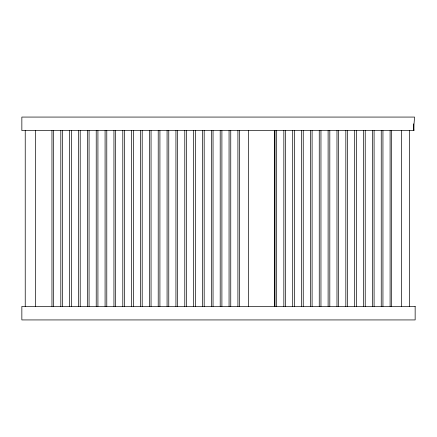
<?xml version="1.0" encoding="UTF-8"?>
<svg xmlns="http://www.w3.org/2000/svg" width="437" height="437" viewBox="0 0 437 437"><rect width="100%" height="100%" fill="white"/><g stroke="black" fill="none" stroke-linecap="round" stroke-linejoin="round"><path stroke-width="0.66" d="M413.61 123.829L414.052 130.592L21.85 130.592L21.85 117.067L414.549 117.067L413.528 130.592L413.495 129.237M409.436 130.592L409.436 306.408M401.663 130.592L401.663 306.408M391.536 130.592L391.536 306.408M390.104 130.592L390.104 306.408M382.938 130.592L382.938 306.408M381.25 130.592L381.25 306.408M374.083 130.592L374.083 306.408M372.395 130.592L372.395 306.408M365.228 130.592L365.228 306.408M363.54 130.592L363.54 306.408M356.373 130.592L356.373 306.408M354.686 130.592L354.686 306.408M347.519 130.592L347.519 306.408M345.831 130.592L345.831 306.408M338.664 130.592L338.664 306.408M336.976 130.592L336.976 306.408M329.809 130.592L329.809 306.408M328.116 130.592L328.116 306.408M320.955 130.592L320.955 306.408M319.261 130.592L319.261 306.408M312.1 130.592L312.1 306.408M310.407 130.592L310.407 306.408M303.245 130.592L303.245 306.408M301.552 130.592L301.552 306.408M294.391 130.592L294.391 306.408M292.697 130.592L292.697 306.408M285.536 130.592L285.536 306.408M283.842 130.592L283.842 306.408M276.676 130.592L276.676 306.408M274.988 130.592L274.988 306.408M274.409 130.592L274.409 306.408M248.391 130.592L248.391 306.408M239.607 130.592L239.607 306.408M237.914 130.592L237.914 306.408M230.752 130.592L230.752 306.408M229.059 130.592L229.059 306.408M221.898 130.592L221.898 306.408M220.204 130.592L220.204 306.408M213.043 130.592L213.043 306.408M211.35 130.592L211.35 306.408M204.183 130.592L204.183 306.408M202.495 130.592L202.495 306.408M195.328 130.592L195.328 306.408M193.64 130.592L193.64 306.408M186.473 130.592L186.473 306.408M184.785 130.592L184.785 306.408M177.619 130.592L177.619 306.408M175.931 130.592L175.931 306.408M168.764 130.592L168.764 306.408M167.076 130.592L167.076 306.408M159.909 130.592L159.909 306.408M158.221 130.592L158.221 306.408M151.055 130.592L151.055 306.408M149.367 130.592L149.367 306.408M142.2 130.592L142.2 306.408M140.506 130.592L140.506 306.408M133.345 130.592L133.345 306.408M131.652 130.592L131.652 306.408M124.49 130.592L124.49 306.408M122.797 130.592L122.797 306.408M115.636 130.592L115.636 306.408M113.942 130.592L113.942 306.408M106.781 130.592L106.781 306.408M105.088 130.592L105.088 306.408M97.921 130.592L97.921 306.408M96.233 130.592L96.233 306.408M89.066 130.592L89.066 306.408M87.378 130.592L87.378 306.408M80.211 130.592L80.211 306.408M78.523 130.592L78.523 306.408M71.357 130.592L71.357 306.408M69.669 130.592L69.669 306.408M62.502 130.592L62.502 306.408M60.814 130.592L60.814 306.408M53.647 130.592L53.647 306.408M51.959 130.592L51.959 306.408M35.375 130.592L35.375 306.408M25.231 130.592L25.231 306.408M415.15 306.408L21.85 306.408L21.85 319.933L415.15 319.933L415.15 306.408"/></g></svg>
